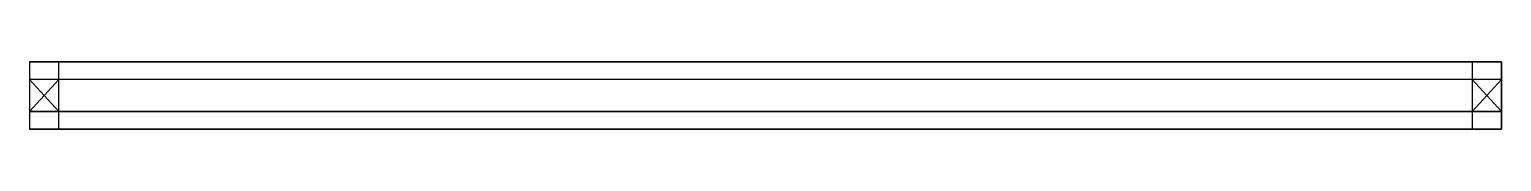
# Model space of a CAD drawing. Extents: x 0 to 500, y -23 to 0.
import ezdxf

# ---------------------------------------------------------------- set-up
doc = ezdxf.new("R2010")
doc.units = 0
doc.layers.get('0').update_dxf_attribs({"linetype": 'CONTINUOUS'})

msp = doc.modelspace()

# ---------------------------------------------------------------- linework, layer by layer
at = {"linetype": 'CONTINUOUS'}
for p, q in [((0, 0), (0, -23)), ((0, 0), (500, 0)), ((0, 0), (0, -23)), ((500, 0), (0, 0)), ((10, -23), (10, 0)), ((490, 0), (490, -23)), ((500, 0), (500, -23)), ((500, -23), (500, 0)), ((500, -6), (0, -6)), ((500, -6), (0, -6)), ((0, -6), (10, -17)), ((0, -17), (10, -6)), ((10, -17), (10, -6)), ((490, -6), (490, -17)), ((490, -17), (500, -6)), ((490, -6), (500, -17)), ((500, -17), (0, -17)), ((0, -17), (500, -17)), ((500, -23), (0, -23)), ((0, -23), (500, -23))]:
    msp.add_line(p, q, dxfattribs=at)

doc.saveas('drawing.dxf')
